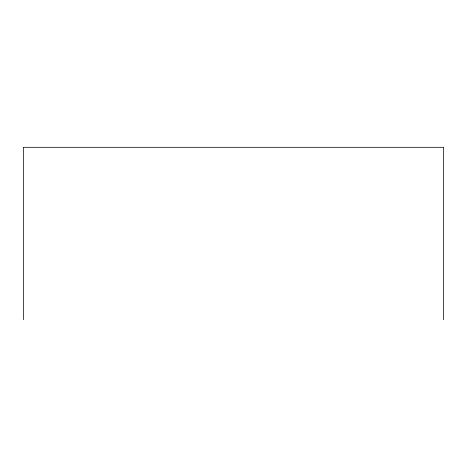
<?xml version="1.0" encoding="UTF-8"?>
<svg xmlns="http://www.w3.org/2000/svg" width="467" height="467" viewBox="0 0 467 467"><rect width="100%" height="100%" fill="white"/><g stroke="black" fill="none" stroke-linecap="round" stroke-linejoin="round"><path stroke-width="0.7" d="M443.65 319.691L443.65 147.309L23.35 147.309L23.35 319.691"/></g></svg>
